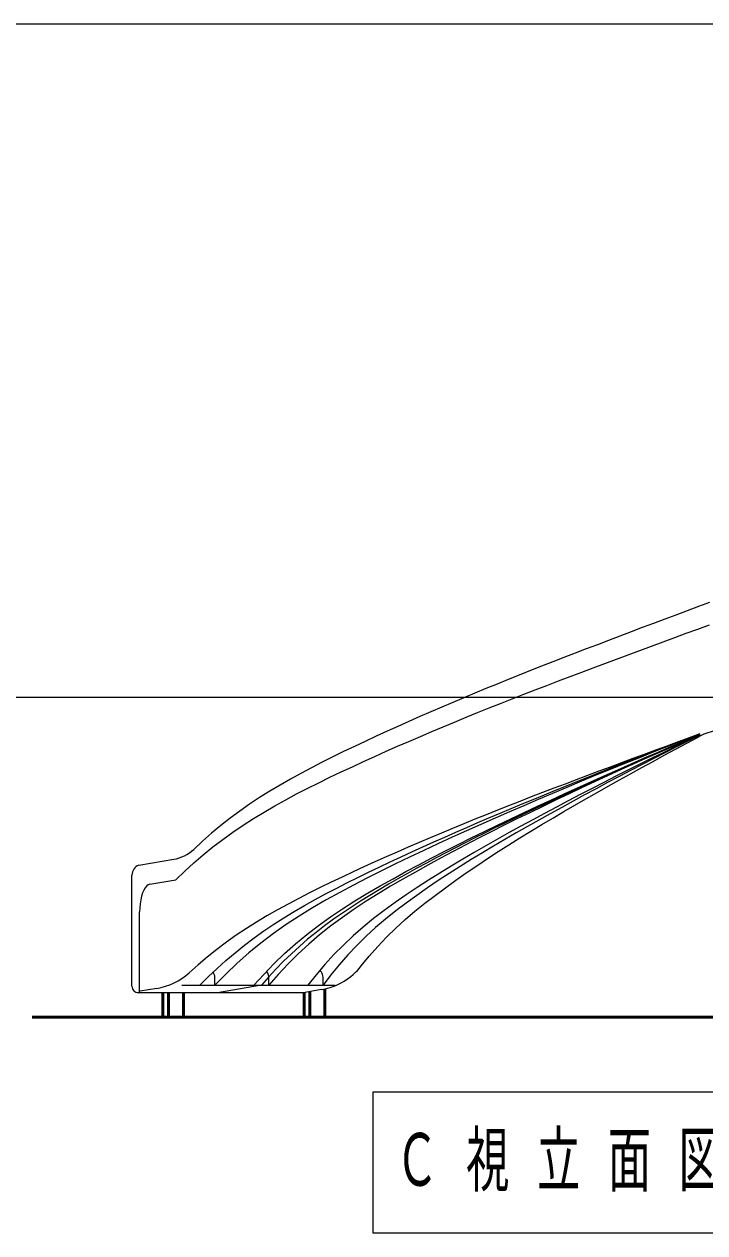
# Model space of a CAD drawing. Units: millimetres on the paper. Extents: x -385 to 0, y -599 to 267.
# Drawn here: x -315.6 to -273.1, y -150.7 to -75.1 of the extents above; entities that cross this region are included whole.
import ezdxf

# ---------------------------------------------------------------- set-up
doc = ezdxf.new("R2010")
doc.units = ezdxf.units.MM
doc.linetypes.add('USER2', pattern=[6, 3, -1, 1, -1])
doc.layers.add('LY_1', color=140, linetype='Continuous', lineweight=50)
doc.styles.add('ＭＳ ゴシック', font='')
doc.styles.get('ＭＳ ゴシック').set_extended_font_data('MS Gothic')

msp = doc.modelspace()

# ---------------------------------------------------------------- linework, layer by layer
at = {"layer": 'LY_1', "color": 7, "lineweight": 13}
for p, q in [((-262.175, -75.074), (-329.907, -75.074)), ((-269.243, -117.175), (-319.907, -117.175)), ((-308.486, -127.671), (-306.291, -127.299)), ((-308.907, -135.239), (-308.907, -128.289)), ((-307.787, -128.849), (-306.171, -128.575)), ((-308.428, -135.538), (-308.428, -130.581)), ((-305.795, -135.175), (-296.201, -135.175)), ((-303.727, -135.175), (-303.727, -134.675)), ((-300.344, -135.175), (-300.344, -134.675)), ((-296.962, -135.175), (-296.962, -134.675)), ((-298.194, -135.639), (-308.507, -135.639)), ((-307.357, -135.376), (-308.388, -135.551)), ((-297.051, -135.445), (-298.194, -135.639)), ((-293.839, -141.856), (-293.839, -150.656)), ((-237.039, -141.856), (-293.839, -141.856)), ((-293.839, -150.656), (-237.039, -150.656))]:
    msp.add_line(p, q, dxfattribs=at)
at = {"layer": 'LY_1', "color": 7, "linetype": 'USER2', "lineweight": 13}
msp.add_line((-300.814, -135.175), (-303.55, -135.639), dxfattribs=at)
at = {"layer": 'LY_1'}
for p, q in [((-306.97, -137.175), (-306.97, -135.639)), ((-306.628, -137.175), (-306.628, -135.639)), ((-305.688, -137.175), (-305.688, -135.639)), ((-298.137, -137.175), (-298.137, -135.639)), ((-297.795, -137.175), (-297.795, -135.571)), ((-296.855, -137.175), (-296.855, -135.407))]:
    msp.add_line(p, q, dxfattribs=at)
at = {"layer": 'LY_1', "color": 7}
msp.add_line((-315.145, -137.175), (-199.457, -137.175), dxfattribs=at)
at = {"layer": 'LY_1', "color": 7, "lineweight": 13}
for points in [[(-272.792, -111.237), (-273.494, -111.497), (-274.196, -111.759), (-274.898, -112.021), (-275.599, -112.284), (-276.3, -112.548), (-277.001, -112.812), (-277.701, -113.077), (-278.402, -113.343), (-279.102, -113.609), (-279.802, -113.876), (-280.501, -114.144), (-281.201, -114.412), (-281.9, -114.682), (-282.598, -114.953), (-283.296, -115.226), (-283.993, -115.5), (-284.689, -115.777), (-285.384, -116.055), (-286.079, -116.336), (-286.772, -116.619), (-287.465, -116.905), (-288.156, -117.193), (-288.846, -117.484), (-289.535, -117.778), (-290.223, -118.075), (-290.909, -118.375), (-291.595, -118.678), (-292.278, -118.984), (-292.96, -119.293), (-293.641, -119.606), (-294.32, -119.923), (-294.997, -120.243), (-295.672, -120.567), (-296.346, -120.896), (-297.016, -121.23), (-297.682, -121.573), (-298.344, -121.923), (-299, -122.284), (-299.65, -122.656), (-300.293, -123.041), (-300.928, -123.439), (-301.553, -123.852), (-302.166, -124.282), (-302.768, -124.728), (-303.357, -125.191), (-303.932, -125.671), (-304.494, -126.167), (-305.043, -126.675)], [(-306.171, -128.575), (-305.607, -128.041), (-305.033, -127.521), (-304.445, -127.015), (-303.843, -126.526), (-303.228, -126.054), (-302.599, -125.6), (-301.957, -125.164), (-301.305, -124.745), (-300.642, -124.342), (-299.971, -123.953), (-299.293, -123.576), (-298.609, -123.211), (-297.919, -122.856), (-297.225, -122.51), (-296.528, -122.171), (-295.828, -121.838), (-295.125, -121.509), (-294.421, -121.185), (-293.715, -120.864), (-293.007, -120.546), (-292.298, -120.232), (-291.587, -119.922), (-290.875, -119.615), (-290.162, -119.311), (-289.447, -119.01), (-288.731, -118.712), (-288.014, -118.417), (-287.295, -118.125), (-286.576, -117.835), (-285.855, -117.548), (-285.134, -117.264), (-284.411, -116.981), (-283.688, -116.701), (-282.964, -116.423), (-282.24, -116.146), (-281.515, -115.871), (-280.789, -115.597), (-280.063, -115.324), (-279.337, -115.052), (-278.61, -114.781), (-277.884, -114.51), (-277.157, -114.24), (-276.429, -113.97), (-275.702, -113.702), (-274.974, -113.433), (-274.246, -113.166), (-273.518, -112.9), (-272.789, -112.635)], [(-273.399, -119.457), (-274.076, -119.704), (-274.752, -119.952), (-275.461, -120.213), (-276.17, -120.474), (-276.879, -120.737), (-277.587, -121), (-278.295, -121.263), (-279.003, -121.527), (-279.71, -121.792), (-280.418, -122.057), (-281.125, -122.324), (-281.831, -122.591), (-282.537, -122.859), (-283.243, -123.13), (-283.948, -123.401), (-284.652, -123.675), (-285.355, -123.951), (-286.058, -124.229), (-286.76, -124.509), (-287.46, -124.792), (-288.16, -125.077), (-288.858, -125.365), (-289.556, -125.655), (-290.252, -125.949), (-290.947, -126.245), (-291.64, -126.545), (-292.332, -126.847), (-293.023, -127.153), (-293.712, -127.462), (-294.4, -127.775), (-295.086, -128.091), (-295.771, -128.411), (-296.453, -128.735), (-297.133, -129.065), (-297.81, -129.401), (-298.482, -129.745), (-299.15, -130.098), (-299.812, -130.463), (-300.467, -130.839), (-301.115, -131.228), (-301.753, -131.631), (-302.382, -132.05), (-302.999, -132.485), (-303.604, -132.938), (-304.196, -133.408), (-304.774, -133.895), (-305.339, -134.395)], [(-304.667, -135.175), (-304.134, -134.645), (-303.589, -134.128), (-303.032, -133.625), (-302.46, -133.138), (-301.874, -132.668), (-301.275, -132.215), (-300.663, -131.78), (-300.04, -131.36), (-299.407, -130.955), (-298.765, -130.565), (-298.116, -130.187), (-297.461, -129.82), (-296.8, -129.463), (-296.134, -129.115), (-295.465, -128.775), (-294.792, -128.44), (-294.117, -128.11), (-293.441, -127.784), (-292.762, -127.462), (-292.081, -127.144), (-291.399, -126.83), (-290.716, -126.519), (-290.03, -126.211), (-289.344, -125.906), (-288.656, -125.603), (-287.967, -125.304), (-287.278, -125.007), (-286.587, -124.712), (-285.895, -124.419), (-285.203, -124.128), (-284.509, -123.839), (-283.816, -123.551), (-283.121, -123.264), (-282.426, -122.979), (-281.731, -122.696), (-281.035, -122.414), (-280.338, -122.133), (-279.64, -121.855), (-278.942, -121.578), (-278.243, -121.303), (-277.543, -121.029), (-276.843, -120.758), (-276.142, -120.489), (-275.44, -120.222), (-274.76, -119.965), (-274.08, -119.711), (-273.399, -119.459)], [(-273.398, -119.467), (-274.054, -119.718), (-274.71, -119.97), (-275.364, -120.224), (-276.275, -120.582), (-277.184, -120.943), (-278.092, -121.308), (-278.998, -121.676), (-279.903, -122.047), (-280.807, -122.422), (-281.71, -122.799), (-282.611, -123.179), (-283.512, -123.561), (-284.411, -123.946), (-285.309, -124.334), (-286.206, -124.724), (-287.101, -125.119), (-287.995, -125.517), (-288.886, -125.92), (-289.775, -126.328), (-290.662, -126.741), (-291.546, -127.161), (-292.427, -127.586), (-293.304, -128.019), (-294.178, -128.458), (-295.048, -128.907), (-295.911, -129.367), (-296.767, -129.841), (-297.612, -130.332), (-298.446, -130.845), (-299.264, -131.38), (-300.065, -131.943), (-300.845, -132.533), (-301.602, -133.152), (-302.334, -133.802), (-303.041, -134.477), (-303.727, -135.175)], [(-301.284, -135.175), (-300.668, -134.493), (-300.031, -133.831), (-299.371, -133.193), (-298.685, -132.582), (-297.976, -131.998), (-297.247, -131.439), (-296.5, -130.905), (-295.737, -130.393), (-294.962, -129.901), (-294.176, -129.425), (-293.382, -128.963), (-292.582, -128.512), (-291.777, -128.07), (-290.967, -127.636), (-290.154, -127.208), (-289.338, -126.787), (-288.519, -126.372), (-287.697, -125.962), (-286.872, -125.557), (-286.045, -125.157), (-285.217, -124.76), (-284.386, -124.368), (-283.555, -123.978), (-282.721, -123.591), (-281.887, -123.207), (-281.052, -122.825), (-280.215, -122.445), (-279.378, -122.069), (-278.538, -121.695), (-277.698, -121.324), (-276.856, -120.957), (-276.013, -120.593), (-275.168, -120.233), (-274.282, -119.86), (-273.395, -119.491)], [(-273.394, -119.501), (-274.244, -119.867), (-275.092, -120.237), (-275.912, -120.598), (-276.73, -120.963), (-277.547, -121.332), (-278.362, -121.703), (-279.176, -122.078), (-279.988, -122.456), (-280.799, -122.836), (-281.609, -123.219), (-282.418, -123.604), (-283.225, -123.992), (-284.032, -124.383), (-284.837, -124.776), (-285.64, -125.173), (-286.441, -125.574), (-287.239, -125.98), (-288.036, -126.391), (-288.829, -126.807), (-289.619, -127.229), (-290.406, -127.658), (-291.189, -128.093), (-291.968, -128.536), (-292.741, -128.987), (-293.509, -129.45), (-294.267, -129.926), (-295.015, -130.419), (-295.751, -130.931), (-296.471, -131.464), (-297.172, -132.021), (-297.854, -132.603), (-298.512, -133.21), (-299.145, -133.844), (-299.755, -134.5), (-300.344, -135.175)], [(-273.39, -119.531), (-274.144, -119.888), (-274.896, -120.247), (-275.651, -120.612), (-276.403, -120.981), (-277.154, -121.353), (-277.903, -121.727), (-278.651, -122.105), (-279.397, -122.486), (-280.142, -122.869), (-280.886, -123.255), (-281.628, -123.643), (-282.37, -124.034), (-283.109, -124.427), (-283.848, -124.823), (-284.584, -125.222), (-285.318, -125.626), (-286.05, -126.034), (-286.779, -126.447), (-287.505, -126.866), (-288.227, -127.29), (-288.945, -127.721), (-289.66, -128.159), (-290.37, -128.604), (-291.074, -129.058), (-291.771, -129.523), (-292.459, -130.001), (-293.136, -130.494), (-293.8, -131.004), (-294.449, -131.535), (-295.079, -132.087), (-295.689, -132.661), (-296.276, -133.258), (-296.84, -133.878), (-297.381, -134.518), (-297.901, -135.175)], [(-273.388, -119.544), (-274.105, -119.897), (-274.821, -120.252), (-275.55, -120.619), (-276.277, -120.989), (-277.003, -121.362), (-277.727, -121.738), (-278.449, -122.117), (-279.17, -122.499), (-279.889, -122.884), (-280.608, -123.271), (-281.325, -123.66), (-282.04, -124.052), (-282.755, -124.446), (-283.467, -124.843), (-284.178, -125.244), (-284.886, -125.648), (-285.592, -126.058), (-286.295, -126.472), (-286.995, -126.892), (-287.691, -127.317), (-288.383, -127.749), (-289.071, -128.187), (-289.754, -128.633), (-290.431, -129.088), (-291.101, -129.554), (-291.762, -130.032), (-292.412, -130.525), (-293.049, -131.036), (-293.67, -131.565), (-294.273, -132.114), (-294.855, -132.685), (-295.416, -133.278), (-295.952, -133.893), (-296.467, -134.526), (-296.962, -135.175)], [(-294.571, -133.967), (-294.066, -133.346), (-293.538, -132.745), (-292.985, -132.166), (-292.412, -131.607), (-291.819, -131.069), (-291.211, -130.548), (-290.589, -130.044), (-289.956, -129.555), (-289.313, -129.078), (-288.663, -128.611), (-288.006, -128.153), (-287.345, -127.702), (-286.678, -127.258), (-286.008, -126.82), (-285.334, -126.389), (-284.656, -125.963), (-283.975, -125.543), (-283.29, -125.128), (-282.603, -124.718), (-281.913, -124.312), (-281.22, -123.91), (-280.526, -123.512), (-279.829, -123.117), (-279.131, -122.726), (-278.432, -122.336), (-277.731, -121.949), (-277.03, -121.563), (-276.328, -121.178), (-275.625, -120.794), (-274.922, -120.412), (-274.218, -120.03), (-273.513, -119.651)], [(-308.486, -127.671), (-308.574, -127.71), (-308.656, -127.764), (-308.728, -127.83), (-308.79, -127.908), (-308.84, -127.994), (-308.877, -128.089), (-308.899, -128.188), (-308.907, -128.289)], [(-307.787, -128.849), (-307.887, -128.886), (-307.985, -128.962), (-308.078, -129.075), (-308.164, -129.223), (-308.24, -129.401), (-308.305, -129.606), (-308.358, -129.832), (-308.396, -130.074), (-308.42, -130.325), (-308.428, -130.581)], [(-303.727, -134.675), (-303.735, -134.584), (-303.758, -134.496), (-303.796, -134.415), (-303.847, -134.342)], [(-300.344, -134.675), (-300.349, -134.606), (-300.362, -134.538), (-300.384, -134.473), (-300.414, -134.412), (-300.452, -134.356), (-300.497, -134.306)], [(-296.962, -134.675), (-296.968, -134.59), (-296.988, -134.508), (-297.021, -134.431), (-297.065, -134.361), (-297.12, -134.3), (-297.184, -134.25)]]:
    msp.add_lwpolyline(points, dxfattribs=at)
at = {"layer": 'LY_1', "color": 7, "linetype": 'USER2', "lineweight": 13}
msp.add_lwpolyline([(-273.393, -119.508), (-273.944, -119.748), (-274.495, -119.988), (-275.119, -120.261), (-275.742, -120.535), (-276.364, -120.81), (-276.986, -121.085), (-277.608, -121.36), (-278.23, -121.637), (-278.851, -121.914), (-279.473, -122.192), (-280.093, -122.47), (-280.713, -122.75), (-281.333, -123.032), (-281.951, -123.315), (-282.569, -123.6), (-283.186, -123.887), (-283.802, -124.176), (-284.417, -124.467), (-285.031, -124.761), (-285.643, -125.057), (-286.254, -125.356), (-286.864, -125.658), (-287.472, -125.963), (-288.079, -126.271), (-288.684, -126.583), (-289.287, -126.897), (-289.889, -127.215), (-290.488, -127.537), (-291.086, -127.862), (-291.681, -128.191), (-292.275, -128.524), (-292.865, -128.862), (-293.452, -129.206), (-294.036, -129.556), (-294.614, -129.915), (-295.186, -130.283), (-295.752, -130.661), (-296.31, -131.05), (-296.859, -131.452), (-297.398, -131.867), (-297.925, -132.297), (-298.44, -132.742), (-298.941, -133.202), (-299.429, -133.676), (-299.903, -134.164), (-300.364, -134.664), (-300.814, -135.175)], dxfattribs=at)
at = {"layer": 'LY_1', "color": 7, "lineweight": 13}
for centre, radius, start, end in [((-271.62, -123.175), 4, 102.72338, 118.24518), ((-306.693, -124.933), 2.4, 279.63543, 313.4339), ((-308.026, -131.432), 4, 279.63543, 312.20142), ((-297.72, -131.501), 4, 279.63543, 321.93695), ((-308.507, -135.239), 0.4, 180, 270), ((-308.528, -135.538), 0.1, 265.95312, 0)]:
    msp.add_arc(centre, radius, start, end, dxfattribs=at)

# ---------------------------------------------------------------- texts
at = {"layer": 'LY_1', "color": 7, "insert": (-292.439, -146.256), "char_height": 3.299, "attachment_point": 4, "style": 'ＭＳ ゴシック'}
msp.add_mtext('\\T1.64;\\W0.6;Ｃ視立面図\u3000Ｓ＝１／５０', dxfattribs=at)

doc.saveas('drawing.dxf')
